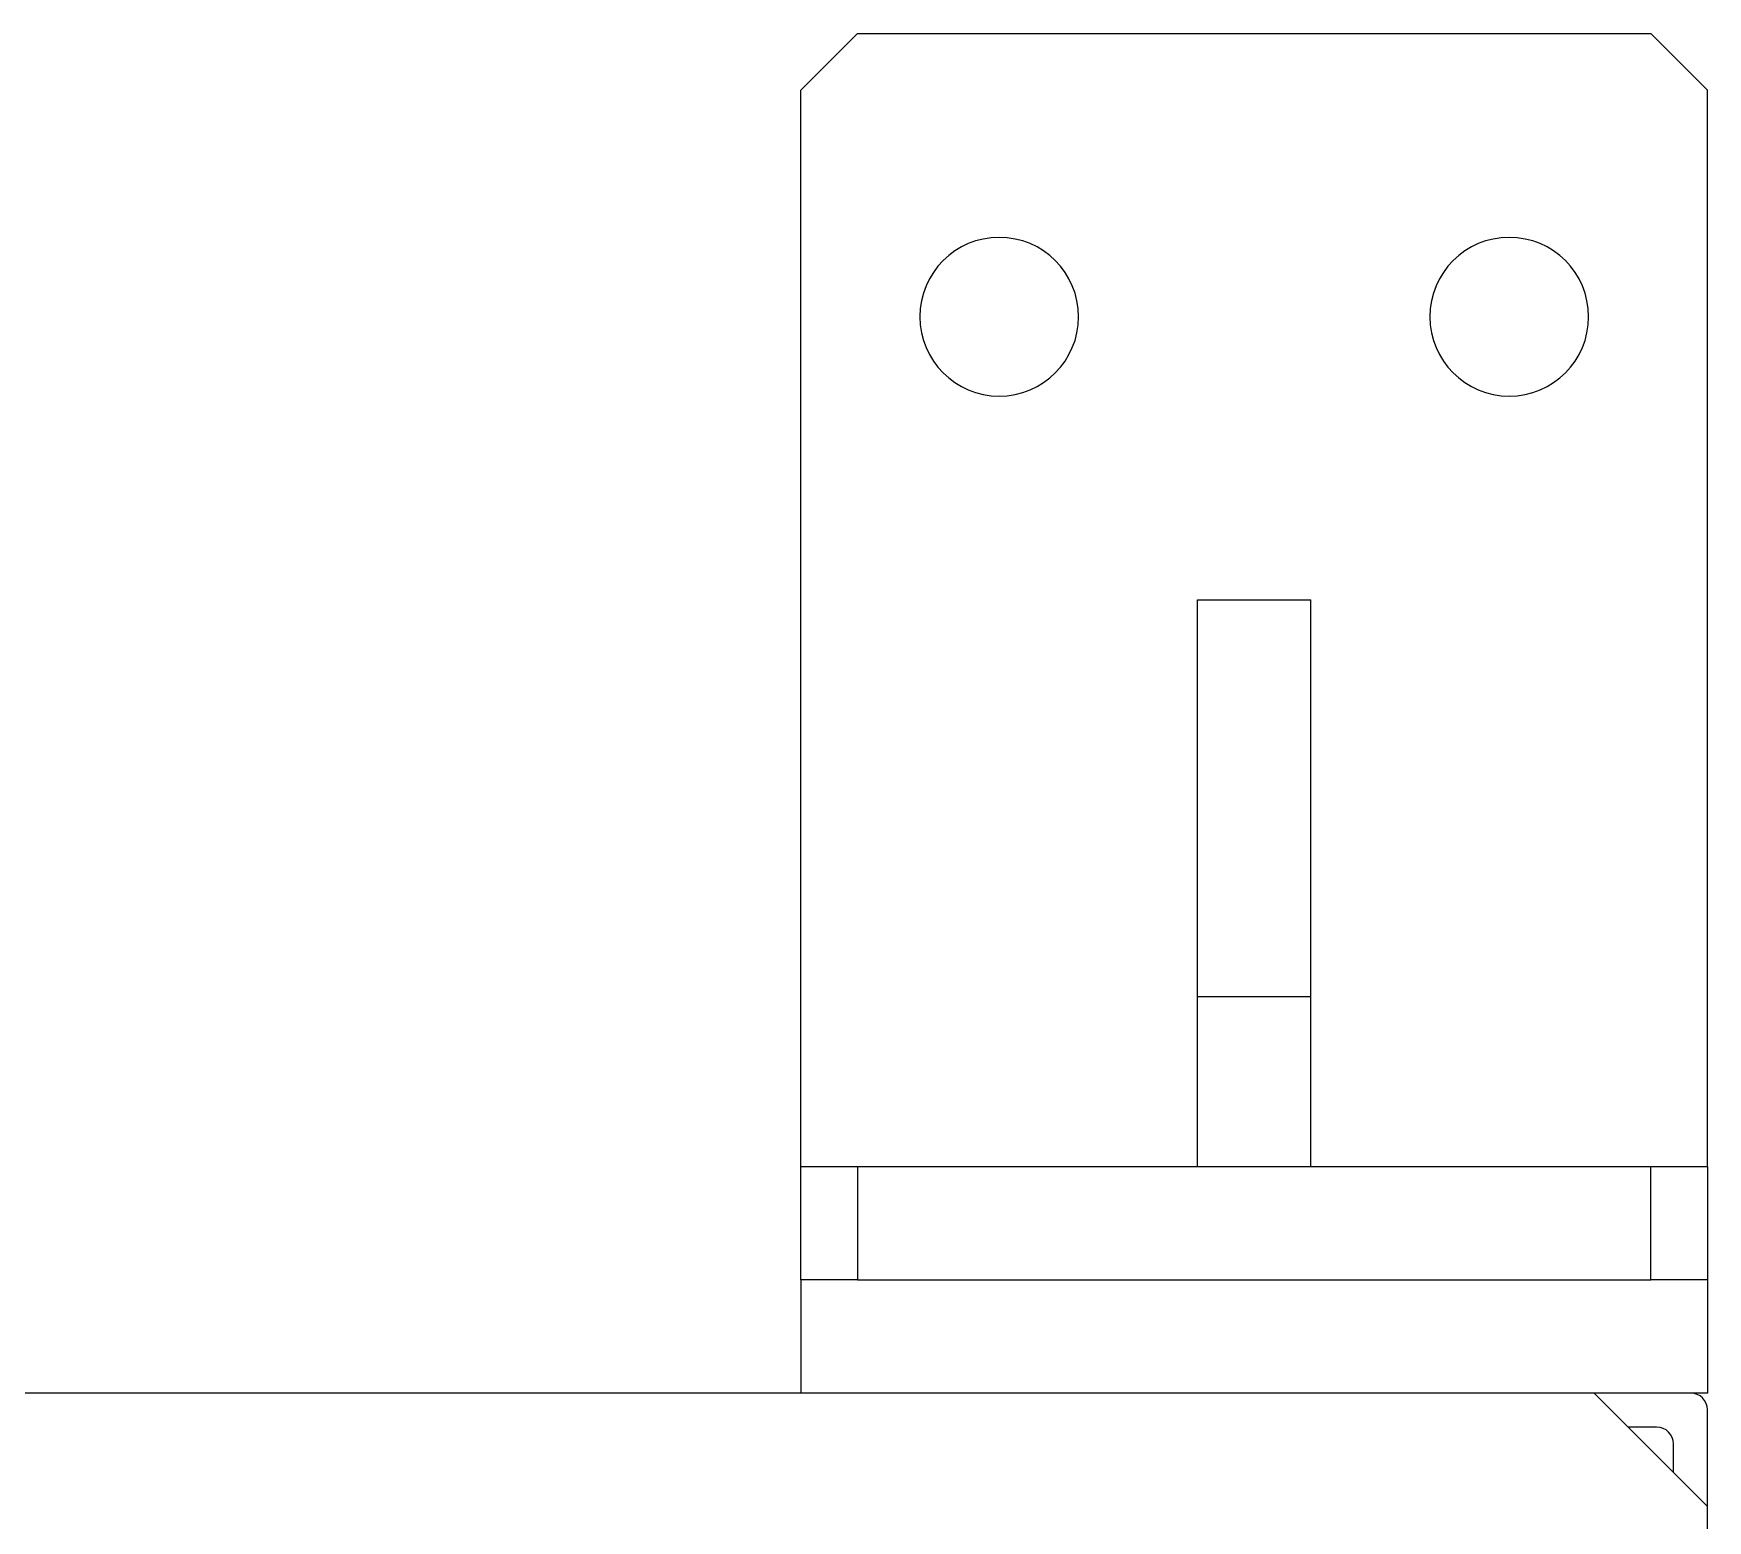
# Model space of a CAD drawing. Header units: millimetres. Extents: x 914 to 910632, y -176 to 682692.
# Drawn here: x 2383.121 to 2385.447, y 1914.653 to 1916.72 of the extents above; entities that cross this region are included whole.
import ezdxf

# ---------------------------------------------------------------- set-up
doc = ezdxf.new("R2010")
doc.units = ezdxf.units.MM

msp = doc.modelspace()

# ---------------------------------------------------------------- linework, layer by layer
at = {"color": 7, "linetype": 'Continuous'}
for p, q in [((2384.2661, 1916.7204), (2384.1874, 1916.6416)), ((2384.2661, 1916.7204), (2385.3686, 1916.7204)), ((2385.4474, 1916.6416), (2385.3686, 1916.7204)), ((2384.1874, 1915.1454), (2384.1874, 1916.6416)), ((2385.4474, 1915.1454), (2385.4474, 1916.6416)), ((2384.7386, 1915.3816), (2384.7386, 1915.9329)), ((2384.7386, 1915.9329), (2384.8961, 1915.9329)), ((2384.8961, 1915.3816), (2384.8961, 1915.9329)), ((2384.7386, 1915.3816), (2384.8961, 1915.3816)), ((2384.7386, 1915.1454), (2384.7386, 1915.3816)), ((2384.8961, 1915.1454), (2384.8961, 1915.3816)), ((2384.1874, 1914.9879), (2384.1874, 1915.1454)), ((2384.1874, 1915.1454), (2384.2661, 1915.1454)), ((2384.2661, 1915.1454), (2384.2661, 1914.9879)), ((2384.2661, 1915.1454), (2385.3686, 1915.1454)), ((2385.3686, 1914.9879), (2385.3686, 1915.1454)), ((2385.3686, 1915.1454), (2385.4474, 1915.1454)), ((2385.4474, 1915.1454), (2385.4474, 1914.9879)), ((2384.2661, 1914.9879), (2384.1874, 1914.9879)), ((2384.1874, 1914.9879), (2384.1874, 1914.8304)), ((2384.2661, 1914.9879), (2385.3686, 1914.9879)), ((2385.4474, 1914.9879), (2385.3686, 1914.9879)), ((2385.4474, 1914.9879), (2385.4474, 1914.8304)), ((2385.2899, 1914.8304), (2380.0924, 1914.8304)), ((2385.4474, 1914.6729), (2385.2899, 1914.8304)), ((2385.424, 1914.8304), (2385.2899, 1914.8304)), ((2385.4474, 1914.8304), (2385.424, 1914.8304)), ((2385.4474, 1914.6729), (2385.4474, 1914.807)), ((2385.3767, 1914.7831), (2385.3371, 1914.7831)), ((2385.4001, 1914.7201), (2385.4001, 1914.7597)), ((2385.4474, 1914.3579), (2385.4474, 1914.6729))]:
    msp.add_line(p, q, dxfattribs=at)
for centre, radius, start, end in [((2384.463, 1916.3266), 0.1103, 90, 270), ((2384.463, 1916.3266), 0.1103, 270, 90), ((2385.1718, 1916.3266), 0.1103, 90, 270), ((2385.1718, 1916.3266), 0.1103, 270, 90), ((2385.424, 1914.807), 0.0234, 0, 90), ((2385.3767, 1914.7597), 0.0234, 0, 90)]:
    msp.add_arc(centre, radius, start, end, dxfattribs=at)

doc.saveas('drawing.dxf')
